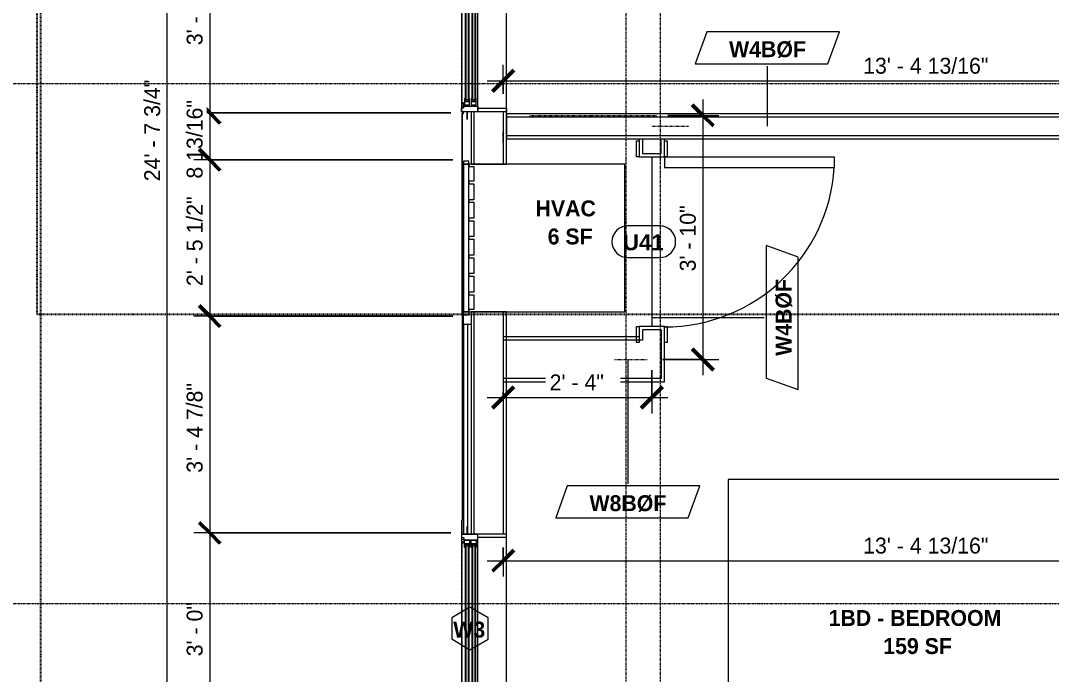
# Model space of a CAD drawing. Header units: inches. Extents: x -4058 to -1781, y 9814 to 12264.
# Drawn here: x -3943.4 to -3749.2, y 11173.9 to 11297.1 of the extents above; entities that cross this region are included whole.
import ezdxf

# ---------------------------------------------------------------- set-up
doc = ezdxf.new("R2010")
doc.units = ezdxf.units.IN
doc.header["$MEASUREMENT"] = 0
for name, pattern in [('Aligning Line 1_8_', [0.25, 0.125, -0.125]), ('Dash', [0.25, 0.125, -0.125]), ('Dash 3_32_', [0.1875, 0.09375, -0.09375]), ('Dash_2_', [0.25, 0.125, -0.125]), ('Grid Line 1_2_', [0.875, 0.5, -0.125, 0.125, -0.125])]:
    doc.linetypes.add(name, pattern=pattern)
for name, color, linetype, lineweight in [('0-1', 7, 'Continuous', 5), ('0-2', 7, 'Continuous', 9), ('A-ANNO-DIMS', 211, 'Continuous', 9), ('A-ANNO-DIMS-32', 211, 'Continuous', 9), ('A-AREA-IDEN', 2, 'Continuous', 9), ('A-DETL-1', 90, 'Dash 3_32_', 9), ('A-DETL-GENF-HDLN-1', 7, 'Dash', 9), ('A-DETL-GENF-HDLN-2', 1, 'Continuous', 18), ('A-DOOR-2', 31, 'Continuous', 9), ('A-DOOR-IDEN', 31, 'Continuous', 9), ('A-FLOR-2', 192, 'Continuous', 9), ('A-GENM-1', 7, 'Continuous', 9), ('A-GLAZ', 151, 'Continuous', 18), ('A-GLAZ-1', 7, 'Continuous', 9), ('A-GLAZ-IDEN', 152, 'Continuous', 9), ('A-WALL-1', 7, 'Continuous', 9), ('A-WALL-2', 113, 'Continuous', 9), ('A-WALL-IDEN', 211, 'Continuous', 9), ('G-ANNO-SYMB', 111, 'Aligning Line 1_8_', 9), ('I-FURN', 30, 'Continuous', 9), ('I-WALL-4', 2, 'Continuous', 9), ('S-GRID-1', 1, 'Grid Line 1_2_', 9)]:
    doc.layers.add(name, color=color, linetype=linetype, lineweight=lineweight)
doc.layers.add('0-4', color=250, linetype='Dash_2_')
doc.styles.add('Arial_B', font='arialbd.ttf', dxfattribs={"height": 3})
doc.styles.add('Century Gothic', font='ufonts.com_century-gothic.ttf', dxfattribs={"height": 3})
doc.styles.add('Century Gothic_B', font='GOTHICB.TTF', dxfattribs={"height": 3})
doc.dimstyles.new('MARKETING_DIMENSION', dxfattribs={"dimscale": 12, "dimtxt": 3.132505, "dimasz": 0.333333, "dimexe": 0.25, "dimexo": 0.166667, "dimgap": 0.041667, "dimtad": 1, "dimdec": 4, "dimrnd": 0.0625, "dimzin": 3, "dimdsep": 46, "dimlunit": 4, "dimtxsty": 'Century Gothic', "dimblk1": 'OBLIQUE', "dimblk2": 'OBLIQUE', "dimsah": 1, "dimcen": 0.09, "dimdle": 0.25, "dimazin": 0, "dimtfac": 1, "dimtdec": 4, "dimtix": 1, "dimtmove": 0, "dimatfit": 3, "dimfxl": 1, "dimtvp": 1, "dimtfill": 1, "dimfrac": 2, "dimtolj": 1, "dimtzin": 0, "dimarcsym": 2})
doc.dimstyles.new('THE_DIMENSION_STRING', dxfattribs={"dimscale": 12, "dimtxt": 3.132505, "dimasz": 0.333333, "dimexe": 0.25, "dimexo": 0.166667, "dimgap": 0.041667, "dimtad": 1, "dimdec": 4, "dimrnd": 0.0625, "dimzin": 3, "dimdsep": 46, "dimlunit": 4, "dimtxsty": 'Century Gothic', "dimblk1": 'OBLIQUE', "dimblk2": 'OBLIQUE', "dimsah": 1, "dimcen": 0.09, "dimdle": 0.25, "dimazin": 0, "dimtfac": 1, "dimtdec": 4, "dimtix": 1, "dimtmove": 0, "dimatfit": 3, "dimfxl": 1, "dimtvp": 1, "dimtfill": 1, "dimfrac": 2, "dimtolj": 1, "dimtzin": 0, "dimarcsym": 2})
doc.dimstyles.new('THE_DIMENSION_STRING_3', dxfattribs={"dimscale": 12, "dimtxt": 3.132505, "dimasz": 0.333333, "dimexe": 0.25, "dimexo": 0.166667, "dimgap": 0.041667, "dimtad": 1, "dimdec": 4, "dimrnd": 0.0625, "dimzin": 3, "dimdsep": 46, "dimlunit": 4, "dimtxsty": 'Century Gothic', "dimblk1": 'OBLIQUE', "dimblk2": 'OBLIQUE', "dimsah": 1, "dimcen": 0.09, "dimdle": 0.25, "dimazin": 0, "dimtfac": 1, "dimtdec": 4, "dimtix": 1, "dimtmove": 0, "dimatfit": 3, "dimfxl": 1, "dimtvp": 1, "dimtfill": 1, "dimfrac": 2, "dimtolj": 1, "dimtzin": 0, "dimarcsym": 2})
doc.dimstyles.new('THE_DIMENSION_STRING_4', dxfattribs={"dimscale": 12, "dimtxt": 3.132505, "dimasz": 0.333333, "dimexe": 0.25, "dimexo": 0.166667, "dimgap": 0.041667, "dimtad": 1, "dimdec": 4, "dimrnd": 0.0625, "dimzin": 3, "dimdsep": 46, "dimlunit": 4, "dimtxsty": 'Century Gothic', "dimblk1": 'OBLIQUE', "dimblk2": 'OBLIQUE', "dimsah": 1, "dimcen": 0.09, "dimdle": 0.25, "dimazin": 0, "dimtfac": 1, "dimtdec": 4, "dimtix": 1, "dimtmove": 0, "dimatfit": 3, "dimfxl": 1, "dimtvp": 1, "dimtfill": 1, "dimfrac": 2, "dimtolj": 1, "dimtzin": 0, "dimarcsym": 2})

# ---------------------------------------------------------------- blocks, each defined once
blk = doc.blocks.new('Window-Double_Hung-Marvin-Essential - ESDH3066 - 3rd floor-3357211-UNITS PLANS - 3RD FLOOR')
at = {"layer": 'A-DETL-GENF-HDLN-1'}
blk.add_line((16.1, 4.22), (-16.5, 4.22), dxfattribs=at)
at = {"layer": 'A-DETL-GENF-HDLN-2'}
for p, q in [((-17.75, 4.28), (-17.16, 4.28)), ((-17.75, 4.28), (-17.75, 1.19)), ((-17.08, 3.87), (-17.16, 4.28)), ((-16.85, 4.25), (-16.85, 3.87)), ((-16.3, 4.25), (-16.85, 4.25)), ((-16.3, 4.01), (-16.3, 4.25)), ((-16.18, 4.01), (-16.3, 4.01)), ((-16.19, 3.97), (-16.1, 3.97)), ((-16.19, 3.87), (-16.19, 3.97)), ((-16.18, 4.22), (-16.1, 4.22)), ((-16.18, 4.22), (-16.18, 4.01)), ((-16.1, 3.97), (-16.1, 4.22)), ((16.18, 4.22), (16.1, 4.22)), ((16.1, 3.97), (16.1, 4.22)), ((16.19, 3.97), (16.1, 3.97)), ((16.18, 4.22), (16.18, 4.01)), ((16.18, 4.01), (16.3, 4.01)), ((16.19, 3.87), (16.19, 3.97)), ((16.3, 4.01), (16.3, 4.25)), ((16.3, 4.25), (16.85, 4.25)), ((16.85, 4.25), (16.85, 3.87)), ((17.08, 3.87), (17.16, 4.28)), ((17.75, 4.28), (17.16, 4.28)), ((17.75, 4.28), (17.75, 1.19)), ((-19.25, 3.23), (-19.25, 3.19)), ((-17.75, 3.23), (-19.25, 3.23)), ((-19.25, 3.19), (-17.9, 3.19)), ((-17.9, 3.19), (-17.9, 3.08)), ((-17.9, 3.08), (-17.75, 3.08)), ((-17.08, 3.87), (-16.19, 3.87)), ((-16.38, 3.77), (-16.72, 3.77)), ((-16.72, 3.77), (-16.72, 1.19)), ((-15.34, 3.69), (-16.56, 3.69)), ((-16.56, 2.75), (-16.56, 3.69)), ((-16.56, 2.75), (-15.34, 2.75)), ((-15.34, 2.47), (-16.56, 2.47)), ((-16.56, 1.53), (-16.56, 2.47)), ((-16.38, 3.87), (-16.38, 3.77)), ((-15.94, 2.87), (-15.94, 3.59)), ((-15.94, 3.59), (-15.28, 3.59)), ((-15.28, 2.87), (-15.94, 2.87)), ((-15.94, 1.65), (-15.94, 2.37)), ((-15.94, 2.37), (-15.28, 2.37)), ((-15.84, 2.88), (-15.84, 3.57)), ((-15.84, 1.66), (-15.84, 2.35)), ((-15.54, 3.01), (-15.54, 3.45)), ((-15.54, 1.79), (-15.54, 2.23)), ((-15.34, 3.69), (-15.28, 3.63)), ((-15.34, 2.75), (-15.28, 2.81)), ((-15.34, 2.47), (-15.28, 2.41)), ((-15.28, 3.59), (-15.28, 3.63)), ((-15.28, 2.81), (-15.28, 2.87)), ((-15.28, 2.37), (-15.28, 2.41)), ((15.34, 3.69), (15.28, 3.63)), ((15.28, 3.59), (15.28, 3.63)), ((15.94, 3.59), (15.28, 3.59)), ((15.28, 2.81), (15.28, 2.87)), ((15.28, 2.87), (15.94, 2.87)), ((15.34, 2.75), (15.28, 2.81)), ((15.34, 2.47), (15.28, 2.41)), ((15.28, 2.37), (15.28, 2.41)), ((15.94, 2.37), (15.28, 2.37)), ((15.34, 3.69), (16.56, 3.69)), ((16.56, 2.75), (15.34, 2.75)), ((15.34, 2.47), (16.56, 2.47)), ((15.54, 3.01), (15.54, 3.45)), ((15.54, 1.79), (15.54, 2.23)), ((15.84, 2.88), (15.84, 3.57)), ((15.84, 1.66), (15.84, 2.35)), ((15.94, 2.87), (15.94, 3.59)), ((15.94, 1.65), (15.94, 2.37)), ((17.08, 3.87), (16.19, 3.87)), ((16.38, 3.87), (16.38, 3.77)), ((16.38, 3.77), (16.72, 3.77)), ((16.56, 2.75), (16.56, 3.69)), ((16.56, 1.53), (16.56, 2.47)), ((16.72, 3.77), (16.72, 1.19)), ((17.75, 3.23), (19.25, 3.23)), ((17.9, 3.08), (17.75, 3.08)), ((17.9, 3.19), (17.9, 3.08)), ((19.25, 3.19), (17.9, 3.19)), ((19.25, 3.23), (19.25, 3.19)), ((-16.72, 1.19), (-17.75, 1.19)), ((-17.13, 1.16), (-17.13, -4.19)), ((-16.56, 1.53), (-15.34, 1.53)), ((-15.28, 1.65), (-15.94, 1.65)), ((-15.34, 1.53), (-15.28, 1.59)), ((-15.28, 1.59), (-15.28, 1.65)), ((15.28, 1.59), (15.28, 1.65)), ((15.28, 1.65), (15.94, 1.65)), ((15.34, 1.53), (15.28, 1.59)), ((16.56, 1.53), (15.34, 1.53)), ((16.72, 1.19), (17.75, 1.19)), ((17.12, -4.19), (17.12, 1.16)), ((-17.13, -4.19), (-17.75, -4.19)), ((17.12, -4.19), (17.75, -4.19))]:
    blk.add_line(p, q, dxfattribs=at)
at = {"layer": 'A-GLAZ'}
for p, q in [((15.84, 3.57), (-15.84, 3.57)), ((15.84, 3.45), (-15.84, 3.45)), ((15.84, 3.01), (-15.84, 3.01)), ((15.84, 2.88), (-15.84, 2.88)), ((15.84, 2.35), (-15.84, 2.35)), ((15.84, 2.23), (-15.84, 2.23)), ((15.84, 1.79), (-15.84, 1.79)), ((15.84, 1.66), (-15.84, 1.66))]:
    blk.add_line(p, q, dxfattribs=at)
at = {"layer": 'A-GLAZ-1'}
for p, q in [((17.75, 4.28), (-17.75, 4.28)), ((-17.75, 4.28), (-17.75, 1.19)), ((17.75, 1.19), (17.75, 4.28)), ((20.4, 4.25), (17.75, 4.25)), ((17.75, 4.19), (20.4, 4.19)), ((20.4, 4.19), (20.4, 4.25)), ((-17.75, 1.19), (17.75, 1.19)), ((-17.75, 1.16), (-17.75, -4.19)), ((17.75, -4.19), (17.75, 1.16)), ((-17.75, -4.19), (17.75, -4.19))]:
    blk.add_line(p, q, dxfattribs=at)
blk = doc.blocks.new('V-Series_EWC4_SPVU_RFA_2015 - 2ND AND 3RD FLOOR-2226480-UNITS PLANS - 3RD FLOOR')
at = {"layer": 'A-GENM-1'}
for p, q in [((-3859.97, 11740.34), (-3859.97, 11739.78)), ((-3858.97, 11740.34), (-3859.97, 11740.34)), ((-3859.97, 11739.78), (-3859.97, 11711.9)), ((-3858.97, 11739.78), (-3859.97, 11739.78)), ((-3859.97, 11739.78), (-3858.97, 11739.78)), ((-3858.97, 11739.78), (-3858.97, 11740.34)), ((-3858.97, 11711.9), (-3858.97, 11739.78)), ((-3829.54, 11739.78), (-3858.97, 11739.78)), ((-3858.97, 11739.78), (-3858.97, 11739.34)), ((-3858.97, 11739.34), (-3857.97, 11739.34)), ((-3857.97, 11739.34), (-3857.97, 11736.54)), ((-3829.54, 11711.9), (-3829.54, 11739.78)), ((-3857.97, 11736.54), (-3858.97, 11736.54)), ((-3858.97, 11736.54), (-3858.97, 11736.04)), ((-3858.97, 11736.04), (-3857.97, 11736.04)), ((-3857.97, 11736.04), (-3857.97, 11733.06)), ((-3857.97, 11733.06), (-3858.97, 11733.06)), ((-3858.97, 11733.06), (-3858.97, 11732.56)), ((-3858.97, 11732.56), (-3857.97, 11732.56)), ((-3857.97, 11732.56), (-3857.97, 11729.57)), ((-3857.97, 11729.57), (-3858.97, 11729.57)), ((-3858.97, 11729.57), (-3858.97, 11729.07)), ((-3858.97, 11729.07), (-3857.97, 11729.07)), ((-3857.97, 11729.07), (-3857.97, 11726.09)), ((-3857.97, 11726.09), (-3858.97, 11726.09)), ((-3858.97, 11726.09), (-3858.97, 11725.59)), ((-3858.97, 11725.59), (-3857.97, 11725.59)), ((-3857.97, 11725.59), (-3857.97, 11722.61)), ((-3857.97, 11722.61), (-3858.97, 11722.61)), ((-3858.97, 11722.61), (-3858.97, 11722.11)), ((-3858.97, 11722.11), (-3857.97, 11722.11)), ((-3857.97, 11722.11), (-3857.97, 11719.12)), ((-3857.97, 11719.12), (-3858.97, 11719.12)), ((-3858.97, 11719.12), (-3858.97, 11718.62)), ((-3858.97, 11718.62), (-3857.97, 11718.62)), ((-3857.97, 11718.62), (-3857.97, 11715.64)), ((-3857.97, 11715.64), (-3858.97, 11715.64)), ((-3858.97, 11715.64), (-3858.97, 11715.14)), ((-3858.97, 11715.14), (-3857.97, 11715.14)), ((-3857.97, 11715.14), (-3857.97, 11712.34)), ((-3857.97, 11712.34), (-3858.97, 11712.34)), ((-3858.97, 11712.34), (-3858.97, 11711.9)), ((-3859.97, 11711.9), (-3858.97, 11711.9)), ((-3859.97, 11711.9), (-3859.97, 11711.34)), ((-3858.97, 11711.9), (-3859.97, 11711.9)), ((-3859.97, 11711.34), (-3858.97, 11711.34)), ((-3858.97, 11711.34), (-3858.97, 11711.9)), ((-3858.97, 11711.9), (-3829.54, 11711.9))]:
    blk.add_line(p, q, dxfattribs=at)
blk = doc.blocks.new('Perforated Panel at Magic-Pak - hvac panel - 3rd floor-2505075-UNITS PLANS - 3RD FLOOR')
at = {"layer": 'A-GLAZ-1'}
for p, q in [((19.01, 4.19), (-19.01, 4.19)), ((-19.01, 4.12), (19.01, 4.12))]:
    blk.add_line(p, q, dxfattribs=at)
blk = doc.blocks.new('CTR - 1st Phase - Shell_rvt-1-UNITS PLANS - 3RD FLOOR')
at = {"layer": 'A-WALL-1'}
for p, q in [((-3860.22, 11279.98), (-3860.22, 11279.6)), ((-3860.22, 11279.6), (-3859.97, 11279.6)), ((-3859.97, 11279.6), (-3859.97, 11279.98)), ((-3858.47, 11279.98), (-3858.47, 11270.08)), ((-3857.97, 11279.98), (-3857.97, 11270.08)), ((-3857.19, 11279.98), (-3857.22, 11279.98)), ((-3852.47, 11279.98), (-3852.47, 11270.08)), ((-3851.85, 11270.08), (-3851.85, 11279.98)), ((-3858.47, 11270.08), (-3851.85, 11270.08)), ((-3851.85, 11242.2), (-3858.47, 11242.2)), ((-3858.47, 11242.2), (-3858.47, 11239.83)), ((-3857.97, 11242.2), (-3857.97, 11200.28)), ((-3852.47, 11242.2), (-3852.47, 11200.28)), ((-3851.85, 11200.28), (-3851.85, 11242.2)), ((-3859.97, 11241.58), (-3860.22, 11241.58)), ((-3860.22, 11241.58), (-3860.22, 11202.93)), ((-3859.97, 11239.83), (-3859.97, 11241.58)), ((-3858.47, 11239.83), (-3859.97, 11239.83)), ((-3859.97, 11239.83), (-3859.97, 11200.28)), ((-3859.22, 11239.83), (-3859.22, 11200.28)), ((-3858.47, 11239.83), (-3858.47, 11200.28)), ((-3857.22, 11200.28), (-3857.19, 11200.28))]:
    blk.add_line(p, q, dxfattribs=at)
at = {"layer": '0-2', "rotation": 89.99999999999991}
for name, p in [('Window-Double_Hung-Marvin-Essential - ESDH3066 - 3rd floor-3357211-UNITS PLANS - 3RD FLOOR', (-3856.04, 11297.73)), ('Perforated Panel at Magic-Pak - hvac panel - 3rd floor-2505075-UNITS PLANS - 3RD FLOOR', (-3856.04, 11260.59)), ('Window-Double_Hung-Marvin-Essential - ESDH3066 - 3rd floor-3357211-UNITS PLANS - 3RD FLOOR', (-3856.04, 11182.53))]:
    blk.add_blockref(name, p, dxfattribs=at)
at = {"layer": '0-2'}
blk.add_blockref('V-Series_EWC4_SPVU_RFA_2015 - 2ND AND 3RD FLOOR-2226480-UNITS PLANS - 3RD FLOOR', (0, -469.7), dxfattribs=at)
blk = doc.blocks.new('Bed-Standard - King 78_ x 80_-1242963-UNITS PLANS - 3RD FLOOR')
at = {"layer": 'I-FURN'}
for p, q in [((49.69, 38.2), (-28.31, 38.2)), ((-28.31, 38.2), (-28.31, -41.8)), ((49.69, -41.8), (49.69, 38.2)), ((-25.31, 36.2), (-25.31, 24.2)), ((-25.31, 36.2), (46.69, 36.2)), ((46.69, 36.2), (46.69, 24.2)), ((49.69, 24.2), (-28.31, 17.63)), ((-25.31, 24.2), (46.69, 24.2)), ((-28.31, -41.8), (49.69, -41.8))]:
    blk.add_line(p, q, dxfattribs=at)
blk = doc.blocks.new('SWING - SINGLE - FLUSH - SWING - 32_ x 80_ - WITH ACOUSTICAL SEAL-4202147-UNITS PLANS - 3RD FLOOR')
at = {"layer": 'A-DOOR-2'}
for p, q in [((-19, 2.37), (-19, 2.87)), ((-19, 2.87), (-16, 2.87)), ((-16, 2.37), (-19, 2.37)), ((-16, 2.87), (-16, 2.37)), ((16, 2.37), (16, 2.87)), ((16, 2.87), (19, 2.87)), ((19, 2.37), (16, 2.37)), ((19, 2.87), (19, 2.37)), ((-19, -2.38), (-16, -2.38)), ((-19, -2.88), (-19, -2.38)), ((-16, -2.88), (-19, -2.88)), ((-16, -2.38), (-16, -2.88)), ((14, -2.38), (14, -34.38)), ((16, -2.38), (14, -2.38)), ((16, -2.38), (16, -34.38)), ((16, -2.38), (19, -2.38)), ((16, -2.88), (16, -2.38)), ((19, -2.88), (16, -2.88)), ((19, -2.38), (19, -2.88)), ((16, -34.38), (14, -34.38))]:
    blk.add_line(p, q, dxfattribs=at)
blk.add_arc((16, -2.38), 32.07, 180, 266.4241, dxfattribs=at)
blk = doc.blocks.new('DIMBLOCK227-UNITS PLANS - 3RD FLOOR')
at = {"layer": 'A-ANNO-DIMS-32', "lineweight": 50}
for p, q in [((-3907.76, 11315.73), (-3909.76, 11317.73)), ((-3907.76, 11315.73), (-3905.76, 11313.73)), ((-3907.76, 11279.73), (-3909.76, 11281.73)), ((-3907.76, 11279.73), (-3905.76, 11277.73))]:
    blk.add_line(p, q, dxfattribs=at)
at = {"layer": 'A-ANNO-DIMS-32'}
for p, q in [((-3862.32, 11315.73), (-3910.76, 11315.73)), ((-3907.76, 11315.73), (-3907.76, 11279.73)), ((-3907.76, 11315.73), (-3862.32, 11315.73)), ((-3862.32, 11279.73), (-3910.76, 11279.73)), ((-3907.76, 11279.73), (-3862.32, 11279.73))]:
    blk.add_line(p, q, dxfattribs=at)
at = {"layer": 'A-ANNO-DIMS-32', "color": 0, "insert": (-3912.1, 11292.48), "char_height": 3, "width": 12.5897, "attachment_point": 1, "rotation": 90, "line_spacing_factor": 0.984502, "style": 'Century Gothic', "bg_fill": 3, "box_fill_scale": 1.25, "bg_fill_color": 256, "bg_fill_true_color": 13158600, "bg_fill_transparency": 0}
blk.add_mtext('3\' - 0"', dxfattribs=at)
blk = doc.blocks.new('_Oblique')
at = {"color": 0, "linetype": 'ByBlock', "lineweight": -2}
blk.add_line((-0.5, -0.5), (0.5, 0.5), dxfattribs=at)
blk = doc.blocks.new('DIMBLOCK228-UNITS PLANS - 3RD FLOOR')
at = {"layer": 'A-ANNO-DIMS-32', "lineweight": 50}
for p, q in [((-3907.76, 11279.73), (-3909.76, 11281.73)), ((-3907.76, 11279.73), (-3905.76, 11277.73)), ((-3907.76, 11270.89), (-3909.76, 11272.89)), ((-3907.76, 11270.89), (-3905.76, 11268.89))]:
    blk.add_line(p, q, dxfattribs=at)
at = {"layer": 'A-ANNO-DIMS-32'}
for p, q in [((-3862.32, 11279.73), (-3910.76, 11279.73)), ((-3907.76, 11279.73), (-3907.76, 11270.89)), ((-3907.76, 11279.73), (-3862.32, 11279.73)), ((-3861.97, 11270.89), (-3910.76, 11270.89)), ((-3907.76, 11270.89), (-3861.97, 11270.89))]:
    blk.add_line(p, q, dxfattribs=at)
at = {"layer": 'A-ANNO-DIMS-32', "color": 0, "insert": (-3912.1, 11267.33), "char_height": 3, "width": 19.153, "attachment_point": 1, "rotation": 90, "line_spacing_factor": 0.984502, "style": 'Century Gothic', "bg_fill": 3, "box_fill_scale": 1.25, "bg_fill_color": 256, "bg_fill_true_color": 13158600, "bg_fill_transparency": 0}
blk.add_mtext('8 13/16"', dxfattribs=at)
blk = doc.blocks.new('DIMBLOCK229-UNITS PLANS - 3RD FLOOR')
at = {"layer": 'A-ANNO-DIMS-32', "lineweight": 50}
for p, q in [((-3907.76, 11270.89), (-3909.76, 11272.89)), ((-3907.76, 11270.89), (-3905.76, 11268.89)), ((-3907.76, 11241.39), (-3909.76, 11243.39)), ((-3907.76, 11241.39), (-3905.76, 11239.39))]:
    blk.add_line(p, q, dxfattribs=at)
at = {"layer": 'A-ANNO-DIMS-32'}
for p, q in [((-3861.97, 11270.89), (-3910.76, 11270.89)), ((-3907.76, 11270.89), (-3907.76, 11241.39)), ((-3907.76, 11270.89), (-3861.97, 11270.89)), ((-3861.97, 11241.39), (-3910.76, 11241.39)), ((-3907.76, 11241.39), (-3861.97, 11241.39))]:
    blk.add_line(p, q, dxfattribs=at)
at = {"layer": 'A-ANNO-DIMS-32', "color": 0, "insert": (-3912.1, 11247.07), "char_height": 3, "width": 21.7784, "attachment_point": 1, "rotation": 90, "line_spacing_factor": 0.984502, "style": 'Century Gothic', "bg_fill": 3, "box_fill_scale": 1.25, "bg_fill_color": 256, "bg_fill_true_color": 13158600, "bg_fill_transparency": 0}
blk.add_mtext('2\' - 5 1/2"', dxfattribs=at)
blk = doc.blocks.new('DIMBLOCK230-UNITS PLANS - 3RD FLOOR')
at = {"layer": 'A-ANNO-DIMS-32', "lineweight": 50}
for p, q in [((-3907.76, 11241.39), (-3909.76, 11243.39)), ((-3907.76, 11241.39), (-3905.76, 11239.39)), ((-3907.76, 11200.53), (-3909.76, 11202.53)), ((-3907.76, 11200.53), (-3905.76, 11198.53))]:
    blk.add_line(p, q, dxfattribs=at)
at = {"layer": 'A-ANNO-DIMS-32'}
for p, q in [((-3861.97, 11241.39), (-3910.76, 11241.39)), ((-3907.76, 11241.39), (-3907.76, 11200.53)), ((-3907.76, 11241.39), (-3861.97, 11241.39)), ((-3862.32, 11200.53), (-3910.76, 11200.53)), ((-3907.76, 11200.53), (-3862.32, 11200.53))]:
    blk.add_line(p, q, dxfattribs=at)
at = {"layer": 'A-ANNO-DIMS-32', "color": 0, "insert": (-3912.1, 11211.88), "char_height": 3, "width": 21.7784, "attachment_point": 1, "rotation": 90, "line_spacing_factor": 0.984502, "style": 'Century Gothic', "bg_fill": 3, "box_fill_scale": 1.25, "bg_fill_color": 256, "bg_fill_true_color": 13158600, "bg_fill_transparency": 0}
blk.add_mtext('3\' - 4 7/8"', dxfattribs=at)
blk = doc.blocks.new('DIMBLOCK231-UNITS PLANS - 3RD FLOOR')
at = {"layer": 'A-ANNO-DIMS-32', "lineweight": 50}
for p, q in [((-3907.76, 11200.53), (-3909.76, 11202.53)), ((-3907.76, 11200.53), (-3905.76, 11198.53)), ((-3907.76, 11164.53), (-3909.76, 11166.53)), ((-3907.76, 11164.53), (-3905.76, 11162.53))]:
    blk.add_line(p, q, dxfattribs=at)
at = {"layer": 'A-ANNO-DIMS-32'}
for p, q in [((-3862.32, 11200.53), (-3910.76, 11200.53)), ((-3907.76, 11200.53), (-3907.76, 11164.53)), ((-3907.76, 11200.53), (-3862.32, 11200.53)), ((-3862.32, 11164.53), (-3910.76, 11164.53)), ((-3907.76, 11164.53), (-3862.32, 11164.53))]:
    blk.add_line(p, q, dxfattribs=at)
at = {"layer": 'A-ANNO-DIMS-32', "color": 0, "insert": (-3912.1, 11177.28), "char_height": 3, "width": 12.5897, "attachment_point": 1, "rotation": 90, "line_spacing_factor": 0.984502, "style": 'Century Gothic', "bg_fill": 3, "box_fill_scale": 1.25, "bg_fill_color": 256, "bg_fill_true_color": 13158600, "bg_fill_transparency": 0}
blk.add_mtext('3\' - 0"', dxfattribs=at)
blk = doc.blocks.new('DIMBLOCK577-UNITS PLANS - 3RD FLOOR')
at = {"layer": 'A-ANNO-DIMS-32', "lineweight": 50}
for p, q in [((-3915.76, 11424.95), (-3917.76, 11426.95)), ((-3915.76, 11424.95), (-3913.76, 11422.95)), ((-3915.76, 11129.19), (-3917.76, 11131.19)), ((-3915.76, 11129.19), (-3913.76, 11127.19))]:
    blk.add_line(p, q, dxfattribs=at)
at = {"layer": 'A-ANNO-DIMS-32'}
for p, q in [((-3858.04, 11424.95), (-3918.76, 11424.95)), ((-3915.76, 11129.19), (-3915.76, 11424.95)), ((-3915.76, 11424.95), (-3858.04, 11424.95)), ((-3854.47, 11129.19), (-3918.76, 11129.19)), ((-3915.76, 11129.19), (-3854.47, 11129.19))]:
    blk.add_line(p, q, dxfattribs=at)
at = {"layer": 'A-ANNO-DIMS-32', "color": 0, "insert": (-3920.1, 11266.83), "char_height": 3, "width": 24.5827, "attachment_point": 1, "rotation": 90, "line_spacing_factor": 0.984502, "style": 'Century Gothic', "bg_fill": 3, "box_fill_scale": 1.25, "bg_fill_color": 256, "bg_fill_true_color": 13158600, "bg_fill_transparency": 0}
blk.add_mtext('24\' - 7 3/4"', dxfattribs=at)
blk = doc.blocks.new('Window Tag - ONE-4156801-UNITS PLANS - 3RD FLOOR')
at = {"layer": 'A-GLAZ-IDEN'}
for p, q in [((0, 0.125), (-0.1071, 0.0619)), ((0.107, 0.062), (0, 0.125)), ((-0.1071, 0.0619), (-0.1071, -0.0619)), ((0.107, -0.0624), (0.107, 0.062)), ((-0.1071, -0.0619), (0, -0.125)), ((0, -0.125), (0.107, -0.0624))]:
    blk.add_line(p, q, dxfattribs=at)
blk = doc.blocks.new('DIMBLOCK635-UNITS PLANS - 3RD FLOOR')
at = {"layer": 'A-ANNO-DIMS-32'}
for p, q in [((-3852.47, 11283.31), (-3852.47, 11288.76)), ((-3691.67, 11279.19), (-3691.67, 11288.76)), ((-3855.47, 11285.76), (-3691.67, 11285.76)), ((-3852.47, 11285.76), (-3852.47, 11283.31)), ((-3691.67, 11285.76), (-3691.67, 11279.19))]:
    blk.add_line(p, q, dxfattribs=at)
at = {"layer": 'A-ANNO-DIMS-32', "lineweight": 50}
for p, q in [((-3852.47, 11285.76), (-3850.47, 11287.76)), ((-3691.67, 11285.76), (-3689.67, 11287.76)), ((-3852.47, 11285.76), (-3854.47, 11283.76)), ((-3691.67, 11285.76), (-3693.67, 11283.76))]:
    blk.add_line(p, q, dxfattribs=at)
at = {"layer": 'A-ANNO-DIMS-32', "color": 0, "insert": (-3784.65, 11290.11), "char_height": 3, "width": 30.1914, "attachment_point": 1, "line_spacing_factor": 0.984502, "style": 'Century Gothic', "bg_fill": 3, "box_fill_scale": 1.25, "bg_fill_color": 256, "bg_fill_true_color": 13158600, "bg_fill_transparency": 0}
blk.add_mtext('13\' - 4 13/16"', dxfattribs=at)
blk = doc.blocks.new('DIMBLOCK793-UNITS PLANS - 3RD FLOOR')
at = {"layer": 'A-ANNO-DIMS-32'}
for p, q in [((-3824.47, 11231.25), (-3824.47, 11223.07)), ((-3824.47, 11226.07), (-3824.47, 11231.25)), ((-3852.47, 11227), (-3852.47, 11223.07)), ((-3852.47, 11226.07), (-3852.47, 11227)), ((-3855.47, 11226.07), (-3821.47, 11226.07))]:
    blk.add_line(p, q, dxfattribs=at)
at = {"layer": 'A-ANNO-DIMS-32', "lineweight": 50}
for p, q in [((-3852.47, 11226.07), (-3850.47, 11228.07)), ((-3824.47, 11226.07), (-3822.47, 11228.07)), ((-3852.47, 11226.07), (-3854.47, 11224.07)), ((-3824.47, 11226.07), (-3826.47, 11224.07))]:
    blk.add_line(p, q, dxfattribs=at)
at = {"layer": 'A-ANNO-DIMS-32', "color": 0, "insert": (-3843.72, 11230.42), "char_height": 3, "width": 12.5897, "attachment_point": 1, "line_spacing_factor": 0.984502, "style": 'Century Gothic', "bg_fill": 3, "box_fill_scale": 1.25, "bg_fill_color": 256, "bg_fill_true_color": 13158600, "bg_fill_transparency": 0}
blk.add_mtext('2\' - 4"', dxfattribs=at)
blk = doc.blocks.new('Wall Tag - Arch Wall-3956453-UNITS PLANS - 3RD FLOOR')
at = {"layer": 'A-WALL-IDEN'}
for p, q in [((-0.3561, 0.0937), (-0.4244, -0.0937)), ((0.4244, 0.0937), (-0.3561, 0.0937)), ((0.3561, -0.0937), (0.4244, 0.0937)), ((-0.4244, -0.0937), (0.3561, -0.0937))]:
    blk.add_line(p, q, dxfattribs=at)
blk = doc.blocks.new('Door Tag - Type Mark-2601225-UNITS PLANS - 3RD FLOOR')
at = {"layer": 'A-DOOR-IDEN'}
for p, q in [((0.09375, 0.09375), (-0.09375, 0.09375)), ((-0.09375, -0.09375), (0.09375, -0.09375))]:
    blk.add_line(p, q, dxfattribs=at)
for centre, start, end in [((-0.09375, 0), 90, 270), ((0.09375, 0), 270, 90)]:
    blk.add_arc(centre, 0.09375, start, end, dxfattribs=at)
blk = doc.blocks.new('DIMBLOCK1079-UNITS PLANS - 3RD FLOOR')
at = {"layer": 'A-ANNO-DIMS-32'}
for p, q in [((-3852.47, 11197.76), (-3852.47, 11192.3)), ((-3852.47, 11195.3), (-3852.47, 11197.76)), ((-3691.67, 11196.13), (-3691.67, 11192.3)), ((-3691.67, 11195.3), (-3691.67, 11196.13)), ((-3855.47, 11195.3), (-3691.67, 11195.3))]:
    blk.add_line(p, q, dxfattribs=at)
at = {"layer": 'A-ANNO-DIMS-32', "lineweight": 50}
for p, q in [((-3852.47, 11195.3), (-3850.47, 11197.3)), ((-3691.67, 11195.3), (-3689.67, 11197.3)), ((-3852.47, 11195.3), (-3854.47, 11193.3)), ((-3691.67, 11195.3), (-3693.67, 11193.3))]:
    blk.add_line(p, q, dxfattribs=at)
at = {"layer": 'A-ANNO-DIMS-32', "color": 0, "insert": (-3784.65, 11199.65), "char_height": 3, "width": 30.1914, "attachment_point": 1, "line_spacing_factor": 0.984502, "style": 'Century Gothic', "bg_fill": 3, "box_fill_scale": 1.25, "bg_fill_color": 256, "bg_fill_true_color": 13158600, "bg_fill_transparency": 0}
blk.add_mtext('13\' - 4 13/16"', dxfattribs=at)
blk = doc.blocks.new('DIMBLOCK1143-UNITS PLANS - 3RD FLOOR')
at = {"layer": 'A-ANNO-DIMS-32', "lineweight": 50}
for p, q in [((-3814.85, 11279.25), (-3816.85, 11281.25)), ((-3814.85, 11279.25), (-3812.85, 11277.25)), ((-3814.85, 11233.25), (-3816.85, 11235.25)), ((-3814.85, 11233.25), (-3812.85, 11231.25))]:
    blk.add_line(p, q, dxfattribs=at)
at = {"layer": 'A-ANNO-DIMS-32'}
for p, q in [((-3814.85, 11282.25), (-3814.85, 11230.25)), ((-3821.47, 11279.25), (-3811.85, 11279.25)), ((-3814.85, 11279.25), (-3821.47, 11279.25)), ((-3822.47, 11233.25), (-3811.85, 11233.25)), ((-3814.85, 11233.25), (-3822.47, 11233.25))]:
    blk.add_line(p, q, dxfattribs=at)
at = {"layer": 'A-ANNO-DIMS-32', "color": 0, "insert": (-3819.19, 11249.84), "char_height": 3, "width": 15.394, "attachment_point": 1, "rotation": 90, "line_spacing_factor": 0.984502, "style": 'Century Gothic', "bg_fill": 3, "box_fill_scale": 1.25, "bg_fill_color": 256, "bg_fill_true_color": 13158600, "bg_fill_transparency": 0}
blk.add_mtext('3\' - 10"', dxfattribs=at)

msp = doc.modelspace()

# ---------------------------------------------------------------- linework, layer by layer
at = {"layer": '0-4'}
for p, q in [((-3940.29498, 11241.72163), (-3940.29498, 12122.87704)), ((-3939.55451, 10791.90063), (-3939.55451, 11673.06109))]:
    msp.add_line(p, q, dxfattribs=at)
at = {"layer": 'A-DETL-1'}
for p, q in [((-3847.47374, 11279.2519), (-3823.47374, 11279.2519)), ((-3824.47374, 11277.1894), (-3817.47374, 11277.1894)), ((-3852.47374, 11274.1894), (-3852.47374, 11276.1894)), ((-3831.47374, 11233.2519), (-3825.32374, 11233.2519))]:
    msp.add_line(p, q, dxfattribs=at)
at = {"layer": 'A-FLOR-2'}
msp.add_line((-3824.47374, 11271.4394), (-3824.47374, 11239.4394), dxfattribs=at)
at = {"layer": 'A-WALL-2'}
for p, q in [((-3731.04874, 11279.5644), (-3851.84874, 11279.5644)), ((-3851.84874, 11279.5644), (-3851.84874, 11274.8144)), ((-3731.67374, 11278.9394), (-3851.84874, 11278.9394)), ((-3851.84874, 11275.4394), (-3731.67374, 11275.4394)), ((-3851.84874, 11274.8144), (-3731.04874, 11274.8144)), ((-3826.84874, 11274.8144), (-3826.84874, 11271.4394)), ((-3826.22374, 11274.8144), (-3826.22374, 11272.0644)), ((-3822.72374, 11272.0644), (-3822.72374, 11274.8144)), ((-3822.09874, 11271.4394), (-3822.09874, 11274.8144)), ((-3826.84874, 11271.4394), (-3822.09874, 11271.4394)), ((-3826.22374, 11272.0644), (-3822.72374, 11272.0644)), ((-3822.09874, 11239.4394), (-3826.84874, 11239.4394)), ((-3826.84874, 11239.4394), (-3826.84874, 11237.5019)), ((-3826.22374, 11238.8144), (-3826.22374, 11236.8769)), ((-3822.72374, 11238.8144), (-3826.22374, 11238.8144)), ((-3822.72374, 11238.8144), (-3822.72374, 11229.6269)), ((-3822.09874, 11237.5019), (-3822.09874, 11239.4394)), ((-3826.22374, 11236.8769), (-3852.47374, 11236.8769)), ((-3822.72374, 11229.6269), (-3852.47374, 11229.6269))]:
    msp.add_line(p, q, dxfattribs=at)
at = {"layer": 'A-WALL-IDEN'}
msp.add_line((-3824.47374, 11241.13075), (-3803.31689, 11241.13075), dxfattribs=at)
at = {"layer": 'G-ANNO-SYMB'}
for p, q in [((-3940.29498, 11241.72163), (-3940.29498, 12122.87704)), ((-3939.55451, 10791.90063), (-3939.55451, 11673.06109)), ((-2851.7738, 11241.72163), (-3940.29498, 11241.72163))]:
    msp.add_line(p, q, dxfattribs=at)
at = {"layer": 'I-WALL-4'}
for p, q in [((-3826.84874, 11237.5019), (-3852.47374, 11237.5019)), ((-3852.47374, 11237.5019), (-3852.47374, 11229.0019)), ((-3822.09874, 11229.0019), (-3822.09874, 11237.5019)), ((-3852.47374, 11229.0019), (-3822.09874, 11229.0019))]:
    msp.add_line(p, q, dxfattribs=at)

# ---------------------------------------------------------------- block references
at = {"layer": '0-1'}
msp.add_blockref('CTR - 1st Phase - Shell_rvt-1-UNITS PLANS - 3RD FLOOR', (0, 0), dxfattribs=at)
at = {"layer": 'A-DOOR-2', "rotation": 90.00000000000999}
msp.add_blockref('SWING - SINGLE - FLUSH - SWING - 32_ x 80_ - WITH ACOUSTICAL SEAL-4202147-UNITS PLANS - 3RD FLOOR', (-3824.47374, 11255.4394), dxfattribs=at)
at = {"layer": 'A-DOOR-IDEN', "xscale": 31.99999999999999, "yscale": 31.99999999999999, "zscale": 31.99999999999999}
msp.add_blockref('Door Tag - Type Mark-2601225-UNITS PLANS - 3RD FLOOR', (-3825.97374, 11255.4394), dxfattribs=at)
at = {"layer": 'A-WALL-IDEN', "xscale": 31.99999999999999, "yscale": 31.99999999999999, "zscale": 31.99999999999999, "rotation": 89.99999999999955}
msp.add_blockref('Wall Tag - Arch Wall-3956453-UNITS PLANS - 3RD FLOOR', (-3799.89888, 11241.13075), dxfattribs=at)
at = {"layer": 'A-WALL-IDEN', "xscale": 31.99999999999999, "yscale": 31.99999999999999, "zscale": 31.99999999999999}
msp.add_blockref('Wall Tag - Arch Wall-3956453-UNITS PLANS - 3RD FLOOR', (-3828.99755, 11206.39297), dxfattribs=at)
at = {"layer": 'I-FURN', "rotation": 180}
msp.add_blockref('Bed-Standard - King 78_ x 80_-1242963-UNITS PLANS - 3RD FLOOR', (-3760.41021, 11168.83181), dxfattribs=at)

# ---------------------------------------------------------------- texts
at = {"layer": 'A-AREA-IDEN', "char_height": 3, "attachment_point": 1, "style": 'Century Gothic_B'}
for s, insert, width in [('HVAC', (-3846.37296, 11263.21845), 15.049), ('6 SF', (-3844.08635, 11257.92131), 9.494), ('1BD - BEDROOM', (-3791.16282, 11186.00782), 40.299), ('159 SF', (-3780.86991, 11180.71068), 15.352)]:
    msp.add_mtext(s, dxfattribs=dict(at, insert=insert, width=width))
at = {"layer": 'A-DOOR-IDEN', "insert": (-3829.90562, 11256.81925), "char_height": 3, "width": 9.393, "attachment_point": 1, "style": 'Arial_B'}
msp.add_mtext('U41', dxfattribs=at)
at = {"layer": 'A-WALL-IDEN', "insert": (-3801.14641, 11233.91483), "char_height": 3, "width": 17.372, "attachment_point": 1, "rotation": 90, "style": 'Century Gothic_B'}
msp.add_mtext('W4BØF', dxfattribs=at)
at = {"layer": 'A-WALL-IDEN', "insert": (-3836.21347, 11207.6405), "char_height": 3, "width": 17.372, "attachment_point": 1, "style": 'Century Gothic_B'}
msp.add_mtext('W8BØF', dxfattribs=at)

# ---------------------------------------------------------------- next in the draw order: dimensions: what is measured, and where the dimension line sits
at = {"layer": 'A-ANNO-DIMS'}
dim = msp.add_linear_dim(base=(-3907.75665, 11279.7269), p1=(-3860.31802, 11315.7269), p2=(-3860.31802, 11279.7269), angle=90, dimstyle='THE_DIMENSION_STRING', override={"dimpost": '<>', "dimfxl": 36}, dxfattribs=at)
dim.commit()
dim.dimension.update_dxf_attribs({"geometry": 'DIMBLOCK227-UNITS PLANS - 3RD FLOOR', "text_midpoint": (-3909.83211, 11297.7269)})

# ---------------------------------------------------------------- next in the draw order: dimensions: what is measured, and where the dimension line sits
dim = msp.add_linear_dim(base=(-3907.75665, 11270.8894), p1=(-3860.31802, 11279.7269), p2=(-3859.97374, 11270.8894), angle=90, dimstyle='THE_DIMENSION_STRING', override={"dimpost": '<>', "dimfxl": 8.844204}, dxfattribs=at)
dim.commit()
dim.dimension.update_dxf_attribs({"geometry": 'DIMBLOCK228-UNITS PLANS - 3RD FLOOR', "text_midpoint": (-3909.99832, 11275.30815)})

# ---------------------------------------------------------------- next in the draw order: dimensions: what is measured, and where the dimension line sits
dim = msp.add_linear_dim(base=(-3907.75665, 11241.3894), p1=(-3859.97374, 11270.8894), p2=(-3859.97374, 11241.3894), angle=90, dimstyle='THE_DIMENSION_STRING', override={"dimpost": '<>', "dimfxl": 29.5}, dxfattribs=at)
dim.commit()
dim.dimension.update_dxf_attribs({"geometry": 'DIMBLOCK229-UNITS PLANS - 3RD FLOOR', "text_midpoint": (-3909.99832, 11256.1394)})

# ---------------------------------------------------------------- next in the draw order: dimensions: what is measured, and where the dimension line sits
dim = msp.add_linear_dim(base=(-3907.75665, 11200.5269), p1=(-3859.97374, 11241.3894), p2=(-3860.31802, 11200.5269), angle=90, dimstyle='THE_DIMENSION_STRING', override={"dimpost": '<>', "dimfxl": 40.86395}, dxfattribs=at)
dim.commit()
dim.dimension.update_dxf_attribs({"geometry": 'DIMBLOCK230-UNITS PLANS - 3RD FLOOR', "text_midpoint": (-3909.99832, 11220.95815)})

# ---------------------------------------------------------------- next in the draw order: dimensions: what is measured, and where the dimension line sits
dim = msp.add_linear_dim(base=(-3907.75665, 11164.5269), p1=(-3860.31802, 11200.5269), p2=(-3860.31802, 11164.5269), angle=90, dimstyle='THE_DIMENSION_STRING', override={"dimpost": '<>', "dimfxl": 36}, dxfattribs=at)
dim.commit()
dim.dimension.update_dxf_attribs({"geometry": 'DIMBLOCK231-UNITS PLANS - 3RD FLOOR', "text_midpoint": (-3909.83211, 11182.5269)})

# ---------------------------------------------------------------- next in the draw order: dimensions: what is measured, and where the dimension line sits
dim = msp.add_linear_dim(base=(-3915.75665, 11424.9519), p1=(-3852.47374, 11129.1894), p2=(-3856.03624, 11424.9519), angle=90, dimstyle='THE_DIMENSION_STRING_3', override={"dimpost": '<>', "dimfxl": 295.783955}, dxfattribs=at)
dim.commit()
dim.dimension.update_dxf_attribs({"geometry": 'DIMBLOCK577-UNITS PLANS - 3RD FLOOR', "text_midpoint": (-3917.99832, 11277.07065)})

# ---------------------------------------------------------------- next in the draw order: linework, layer by layer
at = {"layer": 'S-GRID-1'}
msp.add_line((-1781.27288, 11187.1894), (-4041.7795, 11187.1894), dxfattribs=at)

# ---------------------------------------------------------------- next in the draw order: block references
at = {"layer": 'A-GLAZ-IDEN', "xscale": 31.99999999999999, "yscale": 31.99999999999999, "zscale": 31.99999999999999}
msp.add_blockref('Window Tag - ONE-4156801-UNITS PLANS - 3RD FLOOR', (-3858.73787, 11182.5269), dxfattribs=at)

# ---------------------------------------------------------------- next in the draw order: texts
at = {"layer": 'A-GLAZ-IDEN', "insert": (-3861.87461, 11183.81064), "char_height": 3, "width": 7.575, "attachment_point": 1, "style": 'Century Gothic_B'}
msp.add_mtext('W3', dxfattribs=at)

# ---------------------------------------------------------------- next in the draw order: dimensions: what is measured, and where the dimension line sits
at = {"layer": 'A-ANNO-DIMS'}
for base, p1, p2, override, picture, middle in [((-3691.67374, 11285.75997), (-3852.47374, 11281.30654), (-3691.67374, 11277.1894), {"dimpost": '<>', "dimfxl": 160.852699}, 'DIMBLOCK635-UNITS PLANS - 3RD FLOOR', (-3772.07374, 11288.00164)), ((-3691.67374, 11195.30195), (-3852.47374, 11199.75538), (-3691.67374, 11198.13038), {"dimpost": '<>', "dimfxl": 160.808211}, 'DIMBLOCK1079-UNITS PLANS - 3RD FLOOR', (-3772.07374, 11197.54362))]:
    dim = msp.add_linear_dim(base=base, p1=p1, p2=p2, dimstyle='MARKETING_DIMENSION', override=override, dxfattribs=at)
    dim.commit()
    dim.dimension.update_dxf_attribs({"geometry": picture, "text_midpoint": middle})
dim = msp.add_linear_dim(base=(-3824.47374, 11226.07383), p1=(-3852.47374, 11229.0019), p2=(-3824.47374, 11233.2519), angle=0, dimstyle='THE_DIMENSION_STRING_3', override={"dimpost": '<>', "dimfxl": 28.320708}, dxfattribs=at)
dim.commit()
dim.dimension.update_dxf_attribs({"geometry": 'DIMBLOCK793-UNITS PLANS - 3RD FLOOR', "text_midpoint": (-3838.47374, 11228.11156)})

# ---------------------------------------------------------------- next in the draw order: linework, layer by layer
at = {"layer": 'A-WALL-IDEN'}
for p, q in [((-3802.69745, 11277.1894), (-3802.69745, 11288.55862)), ((-3828.99755, 11233.2519), (-3828.99755, 11209.81098))]:
    msp.add_line(p, q, dxfattribs=at)
at = {"layer": 'S-GRID-1'}
for p, q in [((-3829.32374, 9814.0266), (-3829.32374, 12247.50061)), ((-1781.27288, 11285.1894), (-4041.7795, 11285.1894))]:
    msp.add_line(p, q, dxfattribs=at)

# ---------------------------------------------------------------- next in the draw order: block references
at = {"layer": 'A-WALL-IDEN', "xscale": 31.99999999999999, "yscale": 31.99999999999999, "zscale": 31.99999999999999}
msp.add_blockref('Wall Tag - Arch Wall-3956453-UNITS PLANS - 3RD FLOOR', (-3802.69745, 11291.97663), dxfattribs=at)

# ---------------------------------------------------------------- next in the draw order: texts
at = {"layer": 'A-WALL-IDEN', "insert": (-3809.91337, 11293.22416), "char_height": 3, "width": 17.372, "attachment_point": 1, "style": 'Century Gothic_B'}
msp.add_mtext('W4BØF', dxfattribs=at)

# ---------------------------------------------------------------- next in the draw order: dimensions: what is measured, and where the dimension line sits
at = {"layer": 'A-ANNO-DIMS'}
dim = msp.add_linear_dim(base=(-3814.84937, 11233.2519), p1=(-3823.47374, 11279.2519), p2=(-3824.47374, 11233.2519), angle=90, dimstyle='THE_DIMENSION_STRING_4', override={"dimpost": '<>', "dimfxl": 46.010868}, dxfattribs=at)
dim.commit()
dim.dimension.update_dxf_attribs({"geometry": 'DIMBLOCK1143-UNITS PLANS - 3RD FLOOR', "text_midpoint": (-3816.92483, 11256.2519)})

# ---------------------------------------------------------------- next in the draw order: linework, layer by layer
at = {"layer": '0-4'}
msp.add_line((-2851.7738, 11241.72163), (-3940.29498, 11241.72163), dxfattribs=at)
at = {"layer": 'S-GRID-1'}
msp.add_line((-3822.82374, 9814.0266), (-3822.82374, 12247.50061), dxfattribs=at)

doc.saveas('drawing.dxf')
